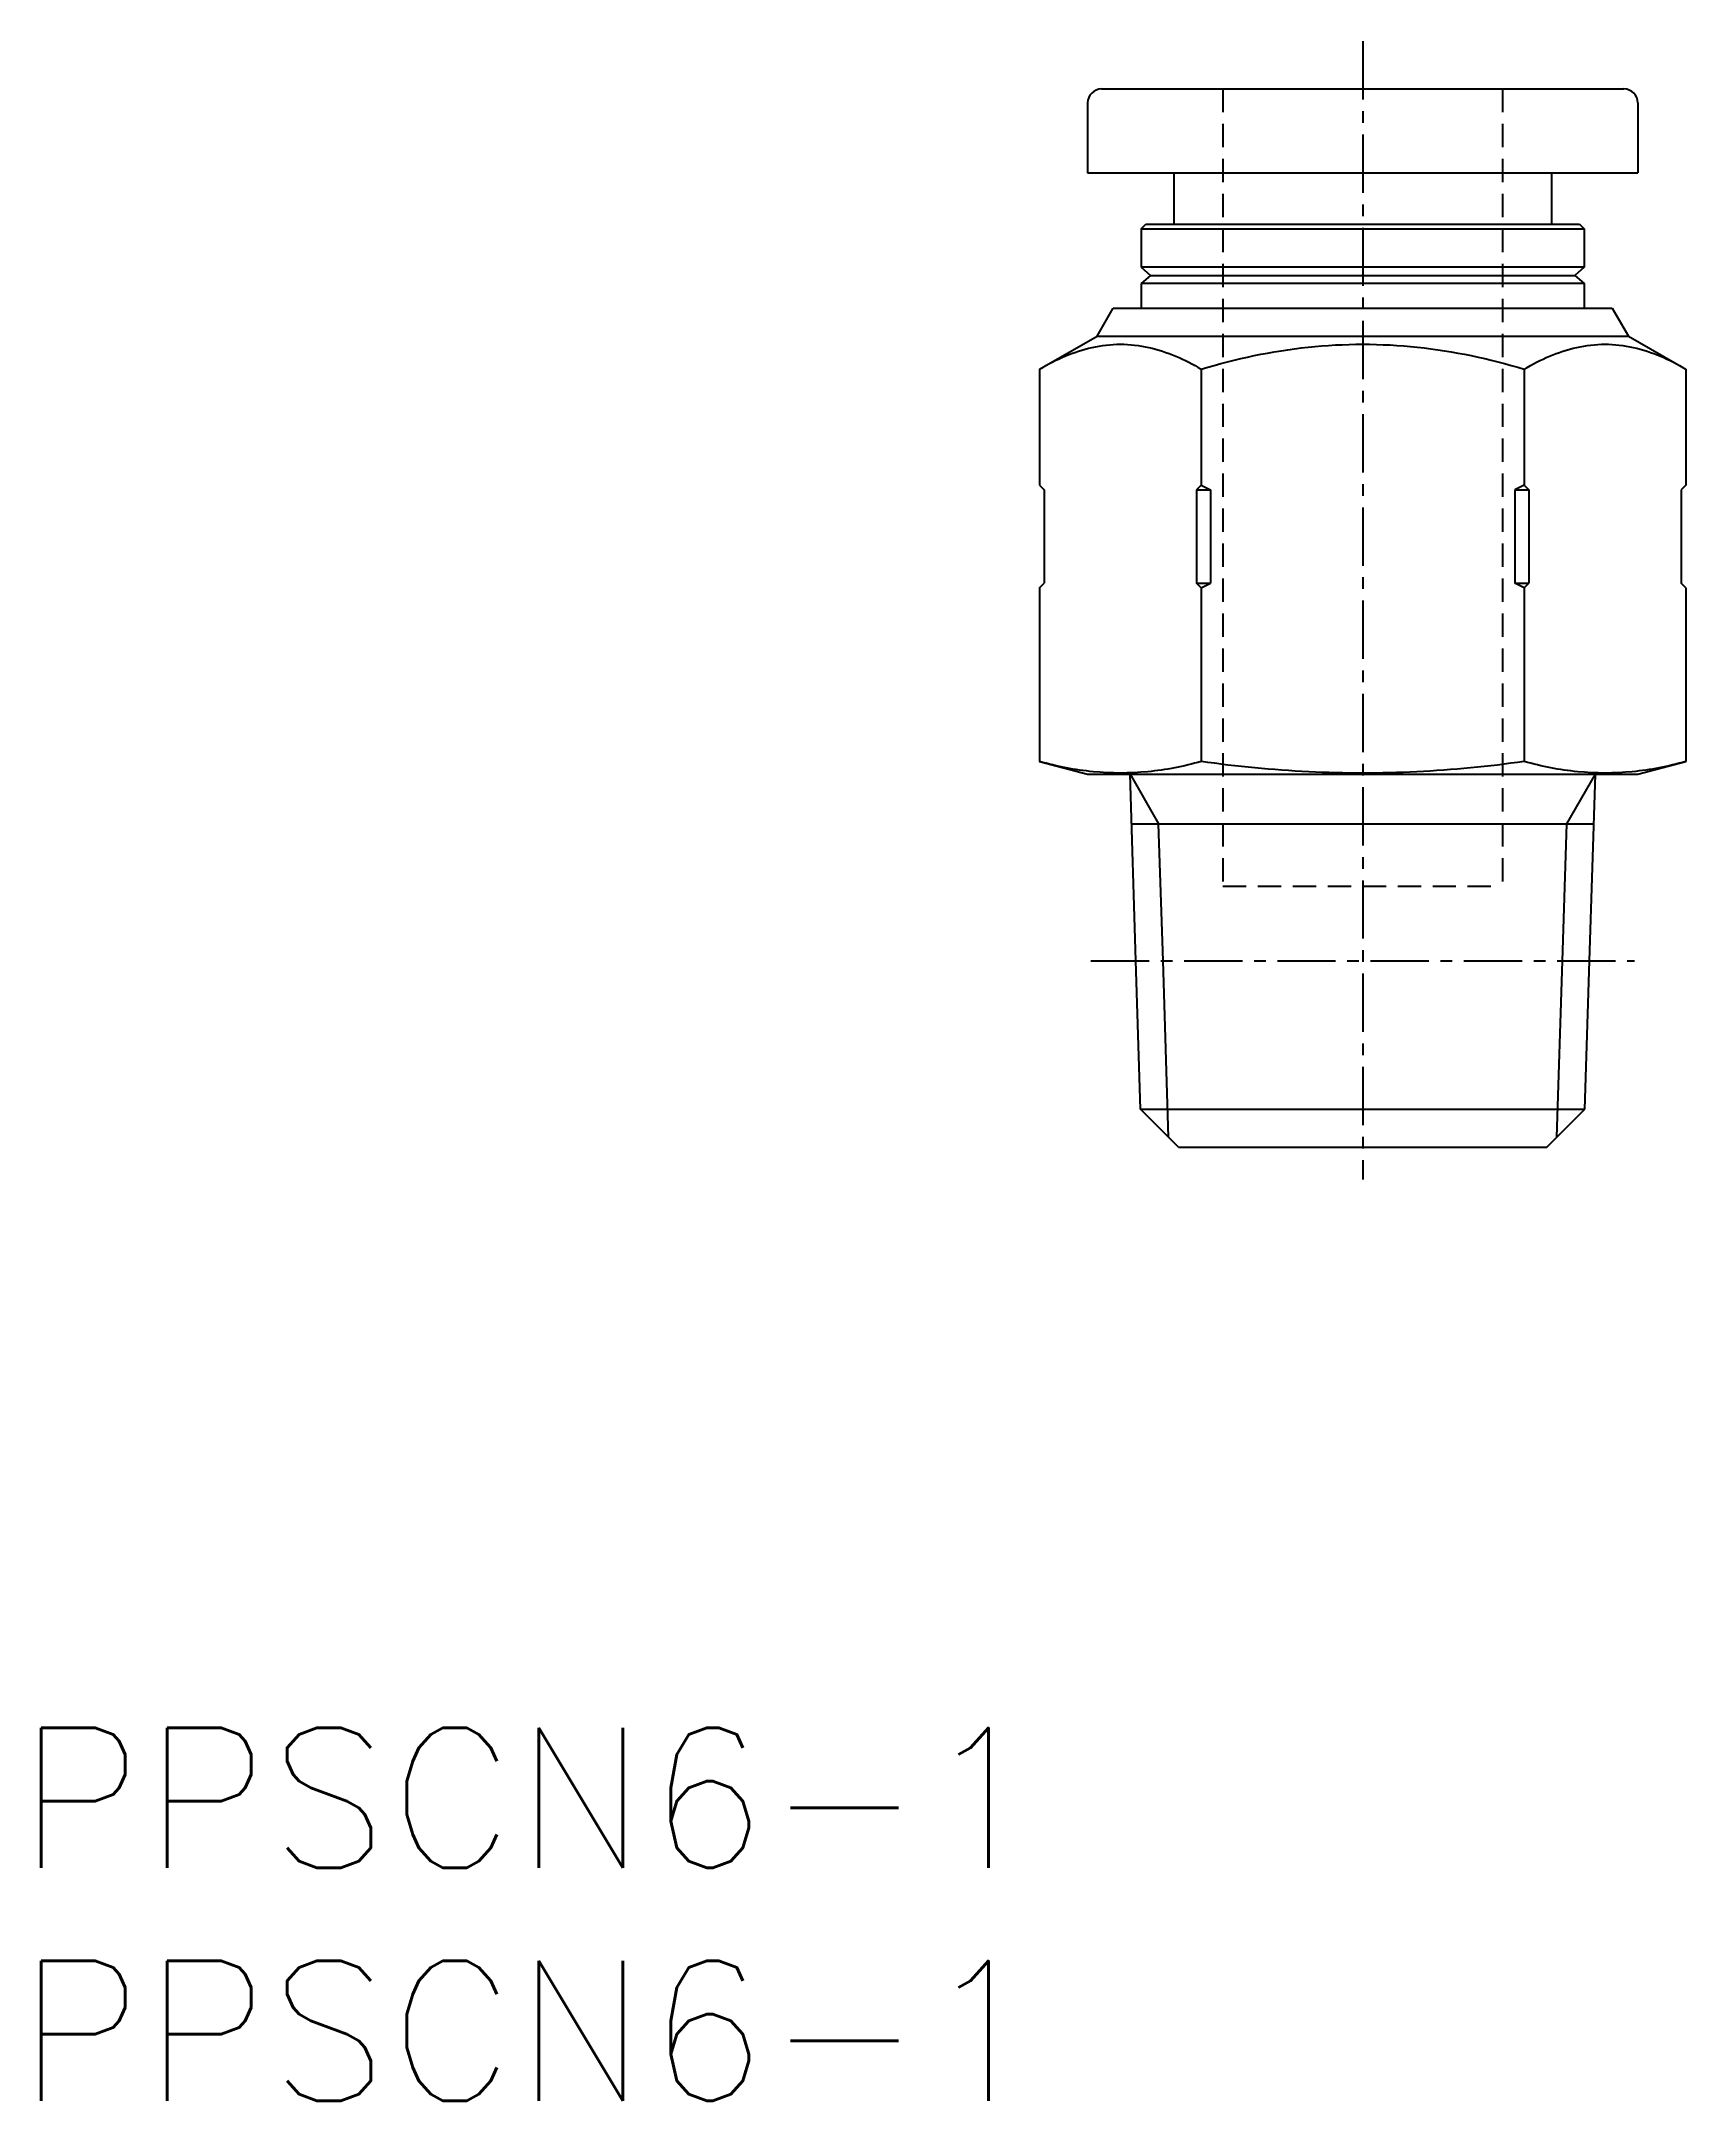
# Model space of a CAD drawing. Extents: x 0.5 to 35.8, y 0 to 44.2.
import ezdxf

# ---------------------------------------------------------------- set-up
doc = ezdxf.new("R2010")
doc.units = 0
doc.linetypes.add('CENTER', pattern=[2, 1.25, -0.25, 0.25, -0.25])
doc.linetypes.add('DASHED', pattern=[0.75, 0.5, -0.25])
doc.layers.get('0').update_dxf_attribs({"linetype": 'CONTINUOUS'})
doc.layers.add('CENTER', color=1, linetype='CENTER')
doc.styles.get("Standard").update_dxf_attribs({"font": 'txt.shx'})

# ---------------------------------------------------------------- blocks, each defined once
blk = doc.blocks.new('*U5')
at = {"color": 7, "linetype": 'CONTINUOUS'}
blk.add_text('PPSCN6-1', height=3, dxfattribs=at).set_placement((0, 0))
blk = doc.blocks.new('*U6')
at = {"color": 7, "linetype": 'CONTINUOUS'}
blk.add_text('PPSCN6-1', height=3, dxfattribs=at).set_placement((0, 5))

msp = doc.modelspace()

# ---------------------------------------------------------------- linework, layer by layer
at = {"color": 7, "linetype": 'CONTINUOUS'}
for p, q in [((23.254, 43.153), (34.454, 43.153)), ((22.954, 42.853), (22.954, 41.353)), ((34.754, 42.853), (34.754, 41.353)), ((22.954, 41.353), (34.754, 41.353)), ((24.804, 41.353), (24.804, 40.253)), ((32.904, 41.353), (32.904, 40.253)), ((24.104, 40.153), (24.204, 40.253)), ((24.204, 40.253), (33.504, 40.253)), ((33.504, 40.253), (33.604, 40.153)), ((24.104, 40.153), (33.604, 40.153)), ((24.104, 40.153), (24.104, 39.328)), ((33.604, 40.153), (33.604, 39.328)), ((33.604, 39.328), (24.104, 39.328)), ((24.104, 39.328), (24.304, 39.153)), ((33.604, 39.328), (33.404, 39.153)), ((24.304, 39.153), (24.104, 38.978)), ((33.604, 38.978), (24.104, 38.978)), ((24.104, 38.978), (24.104, 38.453)), ((24.304, 39.153), (33.404, 39.153)), ((33.404, 39.153), (33.604, 38.978)), ((33.604, 38.978), (33.604, 38.453)), ((23.158, 37.853), (23.504, 38.453)), ((23.504, 38.453), (34.204, 38.453)), ((34.204, 38.453), (34.55, 37.853)), ((21.926, 37.141), (23.158, 37.853)), ((23.158, 37.853), (34.55, 37.853)), ((34.55, 37.853), (35.782, 37.141)), ((21.926, 37.141), (21.926, 34.653)), ((25.39, 37.141), (25.39, 34.653)), ((32.318, 37.141), (32.318, 34.653)), ((35.782, 37.141), (35.782, 34.653)), ((21.926, 34.653), (22.026, 34.553)), ((22.026, 34.553), (22.026, 32.553)), ((25.39, 34.653), (25.29, 34.553)), ((25.29, 34.553), (25.59, 34.553)), ((25.29, 34.553), (25.29, 32.553)), ((25.39, 34.653), (25.59, 34.553)), ((25.59, 34.553), (25.59, 32.553)), ((32.318, 34.653), (32.118, 34.553)), ((32.118, 34.553), (32.118, 32.553)), ((32.118, 34.553), (32.418, 34.553)), ((32.318, 34.653), (32.418, 34.553)), ((32.418, 34.553), (32.418, 32.553)), ((35.782, 34.653), (35.682, 34.553)), ((35.682, 34.553), (35.682, 32.553)), ((21.926, 32.453), (22.026, 32.553)), ((21.926, 32.453), (21.926, 28.728)), ((25.29, 32.553), (25.59, 32.553)), ((25.39, 32.453), (25.29, 32.553)), ((25.39, 32.453), (25.59, 32.553)), ((25.39, 32.453), (25.39, 28.728)), ((32.318, 32.453), (32.118, 32.553)), ((32.118, 32.553), (32.418, 32.553)), ((32.318, 32.453), (32.418, 32.553)), ((32.318, 32.453), (32.318, 28.728)), ((35.782, 32.453), (35.682, 32.553)), ((35.782, 32.453), (35.782, 28.728)), ((21.926, 28.728), (22.954, 28.453)), ((34.754, 28.453), (35.782, 28.728)), ((22.954, 28.453), (34.754, 28.453)), ((23.99, 24.453), (23.864, 28.453)), ((23.864, 28.453), (24.478, 27.389)), ((33.23, 27.389), (33.844, 28.453)), ((33.718, 24.453), (33.844, 28.453)), ((23.897, 27.389), (33.811, 27.389)), ((24.571, 24.453), (24.478, 27.389)), ((33.137, 24.453), (33.23, 27.389)), ((24.089, 21.268), (23.99, 24.453)), ((24.688, 20.668), (24.571, 24.453)), ((33.02, 20.668), (33.137, 24.453)), ((33.619, 21.268), (33.718, 24.453)), ((24.904, 20.453), (24.089, 21.268)), ((24.089, 21.268), (33.619, 21.268)), ((32.804, 20.453), (33.619, 21.268)), ((24.904, 20.453), (32.804, 20.453))]:
    msp.add_line(p, q, dxfattribs=at)
at = {"color": 3, "linetype": 'DASHED'}
for p, q in [((25.854, 43.153), (25.854, 26.053)), ((31.854, 43.153), (31.854, 26.053)), ((25.854, 26.053), (31.854, 26.053))]:
    msp.add_line(p, q, dxfattribs=at)
at = {"color": 7, "linetype": 'CONTINUOUS'}
for points in [[(21.926, 37.141, -0.083554), (23.051, 37.609, -0.112983), (24.265, 37.609, -0.083553), (25.39, 37.141)], [(25.39, 37.141, -0.048743), (27.683, 37.615, -0.053024), (30.025, 37.615, -0.048748), (32.318, 37.141)], [(32.318, 37.141, -0.083554), (33.443, 37.609, -0.112983), (34.657, 37.609, -0.083553), (35.782, 37.141)], [(25.39, 28.728, -0.045554), (24.243, 28.508, -0.0491), (23.073, 28.508, -0.045571), (21.926, 28.728)], [(32.318, 28.728, -0.023632), (30.013, 28.507, -0.024096), (27.695, 28.507, -0.023635), (25.39, 28.728)], [(35.782, 28.728, -0.045554), (34.635, 28.508, -0.0491), (33.465, 28.508, -0.045571), (32.318, 28.728)]]:
    msp.add_lwpolyline(points, format="xyb", dxfattribs=at)
for centre, start, end in [((23.254, 42.853), 90, 180), ((34.454, 42.853), 0, 90)]:
    msp.add_arc(centre, 0.3, start, end, dxfattribs=at)
at = {"layer": 'CENTER', "color": 1, "linetype": 'CENTER'}
for p, q in [((28.854, 44.178), (28.854, 19.763)), ((23.023, 24.453), (34.685, 24.453))]:
    msp.add_line(p, q, dxfattribs=at)

# ---------------------------------------------------------------- block references
at = {"color": 7, "linetype": 'CONTINUOUS'}
for name in ['*U6', '*U5']:
    msp.add_blockref(name, (0, 0), dxfattribs=at)

doc.saveas('drawing.dxf')
